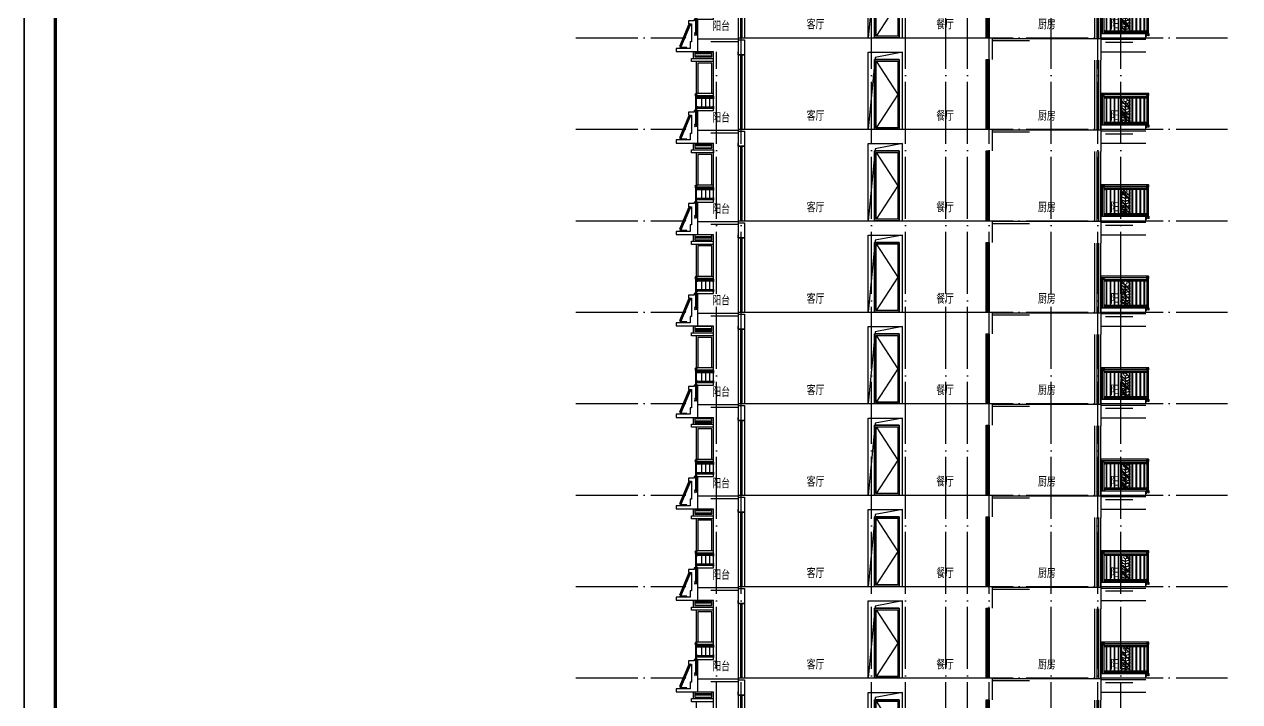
# Model space of a CAD drawing. Extents: x -12446 to 284554, y -295110 to 165007.
# Drawn here: x 225154 to 264362, y -231222 to -209372 of the extents above; entities that cross this region are included whole.
import ezdxf

# ---------------------------------------------------------------- set-up
doc = ezdxf.new("R2010")
doc.units = 0
doc.header["$LTSCALE"] = 1000
for name, pattern in [('AX-14-E$0$CENTER', [2, 1.25, -0.25, 0.25, -0.25]), ('AX-14-E$0$DASH', [0.35, 0.25, -0.1]), ('AX-14-E$0$DOTE', [2.42, 2, -0.2, 0.02, -0.2]), ('AX-14-E$0$HIDDEN', [0.375, 0.25, -0.125])]:
    doc.linetypes.add(name, pattern=pattern)
doc.layers.get('0').update_dxf_attribs({"linetype": 'CONTINUOUS'})
doc.layers.get('Defpoints').update_dxf_attribs({"linetype": 'CONTINUOUS'})
for name, color, linetype in [('A-Anno-Note', 241, 'CONTINUOUS'), ('A-Detl-Thin', 131, 'CONTINUOUS'), ('AX-14-E$0$A-Detl-Fine', 152, 'CONTINUOUS'), ('AX-14-E$0$A-Detl-Patt', 8, 'CONTINUOUS'), ('AX-14-E$0$A-Detl-Thin', 131, 'CONTINUOUS'), ('AX-14-E$0$A-elev-HRAL', 61, 'CONTINUOUS'), ('AX-14-E$0$A-elev-XFINE', 8, 'CONTINUOUS'), ('AX-14-E$0$A-TEXT', 7, 'CONTINUOUS'), ('AX-14-E$0$AX-31-B01$0$A-Grid-Iden', 11, 'CONTINUOUS'), ('AX-14-E$0$Ax-T-D(ZZ)$0$A-Detl-Thin', 131, 'CONTINUOUS'), ('AX-14-E$0$Ax-T-D(ZZ)$0$Ax-Z-Detl-T17$0$A-Wall-paint', 253, 'CONTINUOUS'), ('AX-14-E$0$Ax-T-D00$0$Ax-T-D$0$Ax-T-GC$0$A-Detl-Medm', 40, 'CONTINUOUS'), ('AX-14-E$0$Ax-T-D00$0$Ax-T-D$0$Ax-T-GC$0$Ax-D17-01~02-D01~05$0$A-Detl-Thin', 131, 'CONTINUOUS'), ('AX-14-E$0$Ax-T-D00$0$Ax-T-D$0$埋件', 252, 'CONTINUOUS'), ('AX-14-E$0$Ax-T-D00$0$Ax-T-D$0$栏杆型材', 82, 'CONTINUOUS'), ('AX-14-E$0$AX-T-LMCZ-Z$1$AX-13-E01-E03$0$家具与填充', 251, 'CONTINUOUS'), ('AX-14-E$0$HATCH', 8, 'CONTINUOUS'), ('AX-14-E$0$PUB_HATCH', 8, 'CONTINUOUS'), ('AX-14-E$0$埋件', 252, 'CONTINUOUS'), ('AX-14-E$0$栏杆型材', 82, 'CONTINUOUS'), ('AX-14-E$0$阳台栏杆扶手', 82, 'CONTINUOUS'), ('AX-31-B01$0$A-Grid-Iden', 11, 'CONTINUOUS')]:
    doc.layers.add(name, color=color, linetype=linetype)
doc.layers.add('AX-14-E$0$A-Grid', color=222, linetype='AX-14-E$0$DOTE', plot=False)
doc.layers.add('AX-14-E$0$花形线', color=241, linetype='CONTINUOUS', lineweight=15)
doc.styles.add('AX-14-E$0$SZUL_HZ', font='xcsg.shx', dxfattribs={"width": 0.8, "bigfont": 'HZTXT.shx'})
pattern_1 = [(45, (-121396.7864, -21230.2084), (-3.36759605, 3.36759605), []), (45, (-121394.5413, -21230.2084), (-3.36759605, 3.36759605), [])]

# ---------------------------------------------------------------- blocks, each defined once
blk = doc.blocks.new('*U181')
at = {"color": 4}
blk.add_lwpolyline([(-831, -10), (10, -10), (10, 584), (-831, 584)], close=True, dxfattribs=at)
at = {"color": 4, "const_width": 1}
blk.add_lwpolyline([(-806, 0), (0, 0), (0, 574), (-806, 574)], close=True, dxfattribs=at)
blk = doc.blocks.new('AX-14-E$0$aweyhregwe3yeha')
at = {"layer": 'AX-14-E$0$AX-T-LMCZ-Z$1$AX-13-E01-E03$0$家具与填充'}
h = blk.add_hatch(dxfattribs=at)
h.set_pattern_fill('ANSI32', color=256, scale=24, angle=135)
h.set_pattern_definition([(180, (0, 0), (-1e-14, -114.3), []), (180, (-38.1, 38.1), (-1e-14, -114.3), [])])
h.paths.add_polyline_path([(349622, 149885), (350172, 149885), (350172, 150785), (349622, 150785)])
at = {"layer": 'AX-14-E$0$A-Detl-Fine'}
blk.add_lwpolyline([(349622, 149885), (350172, 149885), (350172, 150785), (349622, 150785)], close=True, dxfattribs=at)
at = {"layer": 'AX-14-E$0$A-Detl-Thin'}
for points in [[(349522, 150935), (350222, 150935), (350222, 150835), (349522, 150835)], [(349572, 149835), (350222, 149835), (350222, 150835), (349572, 150835)], [(349522, 149835), (350222, 149835), (350222, 149735), (349522, 149735)]]:
    blk.add_lwpolyline(points, close=True, dxfattribs=at)
blk = doc.blocks.new('AX-14-E$0$Ax-T-D00$0$Ax-T-D$0$M8X80膨胀螺丝')
at = {"layer": 'AX-14-E$0$Ax-T-D00$0$Ax-T-D$0$埋件'}
for p, q in [((-3, 9), (3, 9)), ((-3, -6), (-3, 0)), ((-2, 3), (-2, 6)), ((2, 3), (2, 6)), ((3, -6), (3, 0))]:
    blk.add_line(p, q, dxfattribs=at)
for points in [[(6, 0), (-6, 0), (-6, 1), (6, 1)], [(2, -68), (2, -48), (3, -48), (3, -68), (4, -68), (4, -62), (4, -6), (-4, -6), (-4, -62), (-4, -68), (-3, -68), (-3, -48), (-2, -48), (-2, -68)]]:
    blk.add_lwpolyline(points, close=True, dxfattribs=at)
blk.add_lwpolyline([(3, 3, 0.152179), (4, 3, 0.414214), (5, 3), (5, 6, 0.414214), (4, 6, 0.152179), (3, 6, 0.414214), (2, 6, 0.414214), (2, 6, 0.106972), (-2, 6, 0.414214), (-2, 6, 0.414214), (-3, 6, 0.163695), (-4, 6, 0.414214), (-5, 6), (-5, 3, 0.414214), (-4, 3, 0.163695), (-3, 3, 0.414214), (-2, 3, 0.414214), (-2, 3, 0.106972), (2, 3, 0.414214), (2, 3, 0.414214)], format="xyb", close=True, dxfattribs=at)
for points in [[(5, 1), (5, 2), (-5, 2), (-5, 1)], [(-3, 7), (-3, 9), (-2, 9), (2, 9), (3, 9), (3, 7)], [(-3, -68), (-3, -71), (3, -71), (3, -68)]]:
    blk.add_lwpolyline(points, dxfattribs=at)
for points in [[(4, 7, -0.133077), (3, 7), (-3, 7, -0.130908), (-4, 7)], [(4, 3, 0.133077), (3, 2), (-3, 2, 0.130908), (-4, 3)]]:
    blk.add_lwpolyline(points, format="xyb", dxfattribs=at)
at = {"layer": 'Defpoints', "color": 1}
blk.add_line((0, -76), (0, 14), dxfattribs=at)
blk = doc.blocks.new('AX-14-E$0$Ax-T-D00$0$Ax-T-D$0$80X80X5钢片')
at = {"layer": 'AX-14-E$0$Ax-T-D00$0$Ax-T-D$0$埋件'}
h = blk.add_hatch(dxfattribs=at)
h.set_pattern_fill('ANSI32', color=256)
h.set_pattern_definition(pattern_1)
h.paths.add_polyline_path([(-40, 0), (40, 0), (40, 5), (-40, 5)])
blk.add_lwpolyline([(-40, 0), (40, 0), (40, 5), (-40, 5)], close=True, dxfattribs=at)
blk = doc.blocks.new('AX-14-E$0$Ax-T-D(ZZ)$0$A$C1EE92429')
at = {"layer": 'AX-14-E$0$Ax-T-D(ZZ)$0$Ax-Z-Detl-T17$0$A-Wall-paint'}
for p, q in [((0, 58, 0), (300, 772, 0)), ((19, 0, 0), (346, 778, 0)), ((336, 756, 0), (300, 772, 0)), ((346, 778, 0), (355, 774, 0)), ((0, 58, 0), (37, 42, 0)), ((230, 0, 0), (230, 10, 0)), ((19, 0, 0), (230, 0, 0))]:
    blk.add_line(p, q, dxfattribs=at)
at = {"layer": 'AX-14-E$0$Ax-T-D(ZZ)$0$Ax-Z-Detl-T17$0$A-Wall-paint', "elevation": 0}
blk.add_lwpolyline([(230, 10), (34, 10), (355, 774)], dxfattribs=at)
blk = doc.blocks.new('AX-14-E$0$32固定座立面')
at = {"layer": 'AX-14-E$0$栏杆型材', "color": 6, "linetype": 'Continuous'}
blk.add_line((-7, -22), (-7, 22), dxfattribs=at)
blk.add_lwpolyline([(-7, -22, 0.41166), (-10, -19), (-36, -19, -0.41166), (-37, -18), (-37, 18, -0.41166), (-36, 19), (-10, 19, 0.41166), (-7, 22), (-7, 39, -0.41166), (-5, 41), (0, 41), (0, -41), (-5, -41, -0.41166), (-7, -39)], format="xyb", close=True, dxfattribs=at)
blk = doc.blocks.new('AX-14-E$0$M8X80膨胀螺丝')
at = {"layer": 'AX-14-E$0$埋件'}
for p, q in [((-3, 9), (3, 9)), ((-3, -6), (-3, 0)), ((-2, 3), (-2, 6)), ((2, 3), (2, 6)), ((3, -6), (3, 0))]:
    blk.add_line(p, q, dxfattribs=at)
for points in [[(6, 0), (-6, 0), (-6, 1), (6, 1)], [(2, -68), (2, -48), (3, -48), (3, -68), (4, -68), (4, -62), (4, -6), (-4, -6), (-4, -62), (-4, -68), (-3, -68), (-3, -48), (-2, -48), (-2, -68)]]:
    blk.add_lwpolyline(points, close=True, dxfattribs=at)
blk.add_lwpolyline([(3, 3, 0.152179), (4, 3, 0.414214), (5, 3), (5, 6, 0.414214), (4, 6, 0.152179), (3, 6, 0.414214), (2, 6, 0.414214), (2, 6, 0.106972), (-2, 6, 0.414214), (-2, 6, 0.414214), (-3, 6, 0.163695), (-4, 6, 0.414214), (-5, 6), (-5, 3, 0.414214), (-4, 3, 0.163695), (-3, 3, 0.414214), (-2, 3, 0.414214), (-2, 3, 0.106972), (2, 3, 0.414214), (2, 3, 0.414214)], format="xyb", close=True, dxfattribs=at)
for points in [[(5, 1), (5, 2), (-5, 2), (-5, 1)], [(-3, 7), (-3, 9), (-2, 9), (2, 9), (3, 9), (3, 7)], [(-3, -68), (-3, -71), (3, -71), (3, -68)]]:
    blk.add_lwpolyline(points, dxfattribs=at)
for points in [[(4, 7, -0.133077), (3, 7), (-3, 7, -0.130908), (-4, 7)], [(4, 3, 0.133077), (3, 2), (-3, 2, 0.130908), (-4, 3)]]:
    blk.add_lwpolyline(points, format="xyb", dxfattribs=at)
at = {"layer": 'Defpoints', "color": 1}
blk.add_line((0, -76), (0, 14), dxfattribs=at)
blk = doc.blocks.new('AX-14-E$0$80X80X5钢片')
at = {"layer": 'AX-14-E$0$埋件'}
h = blk.add_hatch(dxfattribs=at)
h.set_pattern_fill('ANSI32', color=256)
h.set_pattern_definition(pattern_1)
h.paths.add_polyline_path([(-40, 0), (40, 0), (40, 5), (-40, 5)])
blk.add_lwpolyline([(-40, 0), (40, 0), (40, 5), (-40, 5)], close=True, dxfattribs=at)
blk = doc.blocks.new('AX-14-E$0$32固定座平面')
at = {"layer": 'AX-14-E$0$A-elev-HRAL'}
for p, q in [((-19, 22), (-19, -22)), ((19, 22), (-19, 22)), ((19, 19), (-19, 19)), ((-3, 28), (-3, 33)), ((3, 28), (3, 33)), ((19, 22), (19, -22)), ((19, -19), (-19, -19)), ((19, -22), (-19, -22)), ((-3, -28), (-3, -32)), ((3, -28), (3, -32))]:
    blk.add_line(p, q, dxfattribs=at)
blk.add_lwpolyline([(-16, -16), (16, -16), (16, 16), (-16, 16)], close=True, dxfattribs=at)
for centre in [(0, 30), (0, -30)]:
    blk.add_circle(centre, 8.48, dxfattribs=at)
for centre, radius, start, end in [((0, 22), 19.3, 0.1482, 179.8518), ((0, 33), 3.49, 0, 180), ((0, 28), 3.49, 180, 0), ((0, -22), 19.3, 180.1482, 359.8518), ((0, -28), 3.49, 0, 180), ((0, -32), 3.49, 180, 0)]:
    blk.add_arc(centre, radius, start, end, dxfattribs=at)
blk = doc.blocks.new('AX-14-E$0$40固定侧立面图')
at = {"layer": 'AX-14-E$0$A-elev-HRAL', "linetype": 'Continuous'}
for p, q in [((-25, 0), (25, 0)), ((-24, -30), (-25, 0)), ((25, 0), (24, -30)), ((-23, -31), (23, -31)), ((23, -30), (23, -31))]:
    blk.add_line(p, q, dxfattribs=at)
at = {"layer": 'AX-14-E$0$A-elev-HRAL', "linetype": 'AX-14-E$0$HIDDEN'}
for p, q in [((-25, -1), (25, -1)), ((21, -3), (-21, -3)), ((-21, -3), (-21, -31)), ((-8, -1), (-8, -1)), ((-8, -1), (-8, -1)), ((-8, -1), (-8, -1)), ((-8, -1), (-8, -1)), ((-8, -1), (-1, -1)), ((-7, -1), (-7, -1)), ((-7, -1), (-7, -1)), ((-7, -1), (-7, -1)), ((-7, -1), (-7, -1)), ((-6, -1), (-6, -1)), ((-6, -1), (-6, -1)), ((-6, -1), (-6, -1)), ((-6, -1), (-6, -1)), ((-6, -1), (-6, -1)), ((-5, -1), (-5, -1)), ((-5, -1), (-5, -1)), ((-5, -1), (-5, -1)), ((-5, -1), (-5, -1)), ((-5, -1), (-5, -1)), ((-5, -1), (-5, -1)), ((-4, -1), (-4, -1)), ((-4, -1), (-4, -1)), ((-4, -1), (-4, -1)), ((-3, -1), (-3, -1)), ((-3, -1), (-3, -1)), ((-3, -1), (-3, -1)), ((-3, -1), (-3, -1)), ((-3, -1), (-3, -1)), ((-2, -1), (-2, -1)), ((-2, -1), (-2, -1)), ((-2, -1), (-2, -1)), ((-2, -1), (-2, -1)), ((-2, -1), (-2, -1)), ((-2, -1), (-2, -1)), ((-2, -1), (-2, -1)), ((-1, -1), (-1, -1)), ((-1, -1), (-1, -1)), ((-1, -1), (-1, -1)), ((0, -1), (0, -1)), ((0, -1), (8, -1)), ((1, -1), (1, -1)), ((1, -1), (1, -1)), ((2, -1), (2, -1)), ((2, -1), (2, -1)), ((2, -1), (2, -1)), ((2, -1), (2, -1)), ((2, -1), (2, -1)), ((2, -1), (2, -1)), ((3, -1), (3, -1)), ((3, -1), (3, -1)), ((4, -1), (4, -1)), ((4, -1), (4, -1)), ((4, -1), (4, -1)), ((5, -1), (5, -1)), ((5, -1), (5, -1)), ((5, -1), (5, -1)), ((6, -1), (6, -1)), ((6, -1), (6, -1)), ((6, -1), (6, -1)), ((6, -1), (6, -1)), ((6, -1), (6, -1)), ((6, -1), (6, -1)), ((6, -1), (6, -1)), ((7, -1), (7, -1)), ((7, -1), (7, -1)), ((7, -1), (7, -1)), ((8, -1), (8, -1)), ((21, -3), (21, -31))]:
    blk.add_line(p, q, dxfattribs=at)
at = {"layer": 'AX-14-E$0$A-elev-HRAL', "linetype": 'AX-14-E$0$CENTER'}
for p, q in [((-23, -30), (-24, -1)), ((-23, -30), (23, -30)), ((-23, -30), (-23, -31)), ((24, -1), (23, -30))]:
    blk.add_line(p, q, dxfattribs=at)
at = {"layer": 'AX-14-E$0$A-elev-HRAL', "linetype": 'Continuous'}
for centre, start, end in [((-23, -30), 180.6, 270), ((23, -30), 270, 359.4)]:
    blk.add_arc(centre, 1.05, start, end, dxfattribs=at)
at = {"layer": 'AX-14-E$0$A-elev-HRAL', "linetype": 'AX-14-E$0$CENTER'}
for points, knots in [([(-24, -30), (-24, -30), (-24, -30), (-24, -30), (-24, -30), (-24, -30), (-24, -30), (-24, -30), (-24, -30), (-24, -30), (-24, -30), (-24, -30), (-24, -30), (-24, -30), (-24, -30), (-23, -30), (-23, -30)], [0, 0, 0, 0, 0.001283, 0.00493, 0.010959, 0.019358, 0.043195, 0.076271, 0.11824, 0.168675, 0.22714, 0.293061, 0.444542, 0.617382, 0.80517, 1.000083, 1.000083, 1.000083, 1.000083]), ([(23, -30), (23, -30), (24, -30), (24, -30), (24, -30), (24, -30), (24, -30), (24, -30), (24, -30), (24, -30), (24, -30), (24, -30), (24, -30), (24, -30), (24, -30), (24, -30), (24, -30)], [0, 0, 0, 0, 0.194913, 0.3827, 0.555541, 0.707021, 0.772942, 0.831408, 0.881844, 0.923812, 0.956888, 0.980723, 0.989121, 0.995151, 0.998798, 1.000083, 1.000083, 1.000083, 1.000083])]:
    blk.add_open_spline(points, degree=3, knots=knots, dxfattribs=at)
blk = doc.blocks.new('AX-14-E$0$40固定座立图')
at = {"layer": 'AX-14-E$0$A-elev-HRAL', "color": 6, "linetype": 'Continuous'}
blk.add_line((-26, -7), (26, -7), dxfattribs=at)
blk.add_lwpolyline([(48, -5), (48, 0), (-48, 0), (-48, -5, 0.41166), (-46, -7), (-26, -7, -0.41166), (-23, -10), (-23, -46, 0.41166), (-22, -47), (22, -47, 0.41166), (23, -46), (23, -10, -0.41166), (26, -7), (46, -7, 0.41166)], format="xyb", close=True, dxfattribs=at)
blk = doc.blocks.new('AX-14-E$0$螺帽01')
at = {"layer": 'AX-14-E$0$A-elev-XFINE', "linetype": 'Continuous'}
blk.add_lwpolyline([(-12, -3), (12, -3, 0.414214), (13, -3), (13, -1, 0.414214), (12, 0), (-12, 0, 0.414214), (-13, -1), (-13, -3, 0.414214)], format="xyb", close=True, dxfattribs=at)
blk = doc.blocks.new('AX-14-E$0$麦穗铁花七')
at = {"layer": 'AX-14-E$0$花形线'}
for p, q in [((0, 0), (19, 0)), ((0, -856), (0, 0)), ((19, 0), (19, -171)), ((258, 0), (277, 0)), ((258, -171), (258, 0)), ((277, 0), (277, -856)), ((19, -201), (19, -263)), ((19, -293), (19, -355)), ((19, -374), (19, -447)), ((148, -18), (129, -18)), ((129, -36), (129, -18)), ((136, -160), (136, -239)), ((136, -331), (136, -266)), ((136, -423), (136, -358)), ((141, -160), (141, -239)), ((141, -266), (141, -331)), ((141, -358), (141, -423)), ((148, -18), (148, -36)), ((258, -263), (258, -201)), ((258, -355), (258, -293)), ((258, -447), (258, -374)), ((19, -466), (19, -539)), ((19, -558), (19, -631)), ((19, -650), (19, -723)), ((19, -753), (19, -856)), ((136, -515), (136, -450)), ((136, -607), (136, -542)), ((136, -699), (136, -634)), ((136, -791), (136, -726)), ((136, -791), (136, -726)), ((141, -450), (141, -515)), ((141, -542), (141, -607)), ((141, -634), (141, -699)), ((141, -726), (141, -791)), ((258, -539), (258, -466)), ((258, -631), (258, -558)), ((258, -723), (258, -650)), ((258, -856), (258, -753)), ((19, -856), (0, -856)), ((129, -837), (129, -802)), ((148, -837), (129, -837)), ((148, -837), (148, -802)), ((277, -856), (258, -856))]:
    blk.add_line(p, q, dxfattribs=at)
blk.add_circle((138, -95), 55, dxfattribs=at)
for centre, radius, start, end in [((29, -171), 10, 180, 202.5285), ((25, -201), 6.5, 48.9817, 180), ((29, -263), 10, 180, 202.5285), ((25, -293), 6.5, 48.9817, 180), ((29, -355), 10, 180, 202.5285), ((21, -374), 2, 37.8001, 180), ((65, -156), 49, 202.5283, 264.7738), ((65, -248), 49, 202.5283, 264.7738), ((65, -340), 49, 202.5283, 264.7738), ((65, -340), 53.7, 217.8001, 264.9129), ((65, -156), 53.7, 228.9817, 264.9129), ((65, -248), 53.7, 228.9817, 264.9129), ((56, -326), 117, 67.9628, 87.8994), ((56, -418), 117, 67.9628, 87.8994), ((56, -326), 122, 67.8778, 87.8433), ((56, -418), 122, 67.8778, 87.8433), ((56, -510), 122, 67.8778, 87.8433), ((138, -95), 60, 99.1102, 263.3742), ((75, -275), 62.3, 11.9892, 66.0287), ((75, -367), 62.3, 11.9892, 66.0287), ((75, -275), 67, 30.6455, 66.0287), ((75, -367), 67, 30.6455, 66.0287), ((131, -160), 5, 0, 83.3742), ((134, -239), 2, 210.6455, 360), ((134, -331), 2, 210.6455, 360), ((116, -266), 20, 360, 11.9893), ((116, -358), 20, 360, 11.9893), ((146, -160), 5, 96.6259, 180), ((202, -275), 62.3, 113.9713, 168.0108), ((143, -239), 2, 180, 329.3545), ((161, -266), 20, 168.0107, 180), ((202, -367), 62.3, 113.9713, 168.0108), ((143, -331), 2, 180, 329.3545), ((161, -358), 20, 168.0107, 180), ((138, -95), 60, 276.6258, 80.8898), ((202, -275), 67, 113.9713, 149.3545), ((202, -367), 67, 113.9713, 149.3545), ((221, -326), 122, 92.1567, 112.1222), ((221, -418), 122, 92.1567, 112.1222), ((221, -510), 122, 92.1567, 112.1222), ((221, -326), 117, 92.1006, 112.0372), ((221, -418), 117, 92.1006, 112.0372), ((212, -156), 49, 275.2262, 337.4717), ((212, -248), 49, 275.2262, 337.4717), ((212, -340), 49, 275.2262, 337.4717), ((212, -156), 53.7, 275.0871, 311.0183), ((212, -248), 53.7, 275.0871, 311.0183), ((212, -340), 53.7, 275.0871, 322.1999), ((252, -201), 6.5, 360, 131.0183), ((252, -293), 6.5, 360, 131.0183), ((256, -374), 2, 360, 142.1999), ((248, -171), 10, 337.4718, 360), ((248, -263), 10, 337.4718, 360), ((248, -355), 10, 337.4718, 360), ((29, -447), 10, 180, 202.5285), ((21, -466), 2, 37.8001, 180), ((29, -539), 10, 180, 202.5285), ((21, -558), 2, 37.8001, 180), ((29, -631), 10, 180, 202.5285), ((21, -650), 2, 37.8001, 180), ((29, -723), 10, 180, 202.5284), ((25, -753), 6.5, 48.9817, 180), ((65, -432), 49, 202.5283, 264.7738), ((65, -524), 49, 202.5283, 264.7738), ((65, -616), 49, 202.5283, 264.7738), ((65, -616), 49, 202.5283, 264.7738), ((65, -708), 49, 202.5283, 264.7738), ((65, -432), 53.7, 217.8001, 264.9129), ((65, -524), 53.7, 217.7394, 264.9129), ((65, -616), 53.7, 217.8001, 264.9129), ((65, -616), 53.7, 220.6616, 264.9129), ((65, -708), 53.7, 228.9817, 264.9129), ((56, -510), 117, 67.9628, 87.8994), ((56, -602), 117, 67.9628, 87.8994), ((56, -694), 117, 67.9628, 87.8994), ((56, -786), 117, 67.9628, 87.8994), ((56, -878), 117, 67.9628, 87.8994), ((56, -602), 122, 67.8778, 87.8433), ((56, -694), 122, 67.8778, 87.8433), ((56, -786), 122, 67.8778, 87.8433), ((56, -878), 122, 67.8778, 87.8433), ((75, -459), 62.3, 11.9892, 66.0287), ((75, -551), 62.3, 11.9892, 66.0287), ((75, -643), 62.3, 11.9892, 66.0287), ((75, -735), 62.3, 11.9892, 66.0287), ((75, -827), 62.3, 35.6545, 66.0287), ((75, -459), 67, 30.6455, 66.0287), ((75, -551), 67, 30.6455, 66.0287), ((75, -643), 67, 30.6455, 66.0287), ((75, -735), 67, 33.5141, 66.0287), ((75, -735), 67, 30.6455, 66.0287), ((75, -827), 67, 30.6455, 66.0287), ((134, -423), 2, 210.6456, 360), ((134, -515), 2, 210.6455, 360), ((134, -607), 2, 210.6455, 360), ((134, -699), 2, 210.6456, 360), ((116, -450), 20, 360, 11.9892), ((116, -542), 20, 360, 11.9893), ((116, -634), 20, 360, 11.9892), ((116, -726), 20, 0.0001, 11.989), ((202, -459), 62.3, 113.9713, 168.0108), ((143, -423), 2, 180, 329.3545), ((161, -450), 20, 168.0108, 180), ((202, -551), 62.3, 113.9713, 168.0108), ((143, -515), 2, 180, 329.3544), ((161, -542), 20, 168.0108, 180), ((202, -643), 62.3, 113.9713, 168.0108), ((143, -607), 2, 180, 329.3545), ((161, -634), 20, 168.0107, 180), ((202, -735), 62.3, 113.9713, 168.0108), ((143, -699), 2, 180, 329.3545), ((161, -726), 20, 168.0109, 180), ((202, -459), 67, 113.9713, 149.3545), ((202, -551), 67, 113.9713, 149.3545), ((202, -551), 67, 113.9713, 149.3545), ((202, -643), 67, 113.9713, 149.3545), ((202, -735), 67, 113.9713, 149.3545), ((202, -827), 67, 113.9713, 149.3545), ((202, -735), 67, 113.9713, 146.4859), ((202, -827), 62.3, 113.9713, 144.3455), ((221, -602), 122, 92.1567, 112.1222), ((221, -694), 122, 92.1567, 112.1222), ((221, -786), 122, 92.1567, 112.1222), ((221, -878), 122, 92.1567, 112.1222), ((221, -510), 117, 92.1006, 112.0372), ((221, -602), 117, 92.1006, 112.0372), ((221, -694), 117, 92.1006, 112.0372), ((221, -786), 117, 92.1006, 112.0372), ((221, -878), 117, 92.1006, 112.0372), ((212, -432), 49, 275.2262, 337.4717), ((212, -524), 49, 275.2262, 337.4717), ((212, -616), 49, 275.2262, 339.9297), ((212, -616), 49, 275.2262, 337.4717), ((212, -708), 49, 275.2262, 337.4717), ((212, -432), 53.7, 275.0871, 322.1999), ((212, -524), 53.7, 275.0871, 322.1999), ((212, -616), 53.7, 275.0871, 322.1999), ((212, -616), 53.7, 275.0871, 319.3384), ((212, -708), 53.7, 275.0871, 311.0183), ((252, -753), 6.5, 360, 131.0183), ((256, -466), 2, 360, 142.1999), ((256, -558), 2, 0, 142.1999), ((256, -650), 2, 360, 142.1999), ((248, -447), 10, 337.4718, 360), ((248, -539), 10, 337.4718, 360), ((248, -631), 10, 337.4718, 360), ((248, -723), 10, 337.4717, 360), ((109, -802), 20, 360, 35.6546), ((134, -791), 2, 210.6456, 360), ((134, -791), 2, 210.6456, 360), ((143, -791), 2, 180, 329.3545), ((168, -802), 20, 144.3455, 180)]:
    blk.add_arc(centre, radius, start, end, dxfattribs=at)
blk = doc.blocks.new('AX-14-E$0$aeryhrehewhg')
at = {"layer": 'AX-14-E$0$PUB_HATCH'}
h = blk.add_hatch(dxfattribs=at)
h.set_pattern_fill('AR-RROOF', color=256, scale=180, angle=45, style=0)
h.set_pattern_definition([(45, (123266.36, -206915.9), (193.9735, 517.26275), [3429, -457.2, 1143, -228.6]), (45, (123400.52, -206620.1), (-376.632, 53.3427), [685.8, -75.438, 1371.6, -171.45]), (45, (123209.78, -206697.69), (732.2501, 948.85386), [1828.8, -320.04, 914.4, -228.6])])
h.paths.add_polyline_path([(129725, -264612), (129486, -264612), (129486, -265408), (129725, -265408)])
at = {"layer": 'AX-14-E$0$A-elev-HRAL', "ltscale": 10, "elevation": 0}
for points in [[(129008, -264612, -0.414214), (129008, -264613), (129008, -264615, -0.414214), (129008, -264615), (128983, -264615, -0.414214), (128982, -264615), (128982, -264613, -0.414214), (128983, -264612)], [(129137, -264612, -0.414214), (129137, -264613), (129137, -264615, -0.414214), (129137, -264615), (129112, -264615, -0.414214), (129111, -264615), (129111, -264613, -0.414214), (129112, -264612)], [(129266, -264612, -0.414214), (129266, -264613), (129266, -264615, -0.414214), (129266, -264615), (129241, -264615, -0.414214), (129240, -264615), (129240, -264613, -0.414214), (129241, -264612)], [(129395, -264612, -0.414214), (129395, -264613), (129395, -264615, -0.414214), (129395, -264615), (129370, -264615, -0.414214), (129369, -264615), (129369, -264613, -0.414214), (129370, -264612)], [(129817, -264612, 0.414214), (129817, -264613), (129817, -264615, 0.414214), (129817, -264615), (129842, -264615, 0.414214), (129843, -264615), (129843, -264613, 0.414214), (129842, -264612)], [(129946, -264612, 0.414214), (129946, -264613), (129946, -264615, 0.414214), (129946, -264615), (129971, -264615, 0.414214), (129972, -264615), (129972, -264613, 0.414214), (129971, -264612)], [(130075, -264612, 0.414214), (130075, -264613), (130075, -264615, 0.414214), (130075, -264615), (130100, -264615, 0.414214), (130101, -264615), (130101, -264613, 0.414214), (130100, -264612)], [(130204, -264612, 0.414214), (130204, -264613), (130204, -264615, 0.414214), (130204, -264615), (130229, -264615, 0.414214), (130230, -264615), (130230, -264613, 0.414214), (130229, -264612)], [(129008, -265408, 0.414214), (129008, -265408), (129008, -265406, 0.414214), (129008, -265405), (128983, -265405, 0.414214), (128982, -265406), (128982, -265408, 0.414214), (128983, -265408)], [(129137, -265408, 0.414214), (129137, -265408), (129137, -265406, 0.414214), (129137, -265405), (129112, -265405, 0.414214), (129111, -265406), (129111, -265408, 0.414214), (129112, -265408)], [(129266, -265408, 0.414214), (129266, -265408), (129266, -265406, 0.414214), (129266, -265405), (129241, -265405, 0.414214), (129240, -265406), (129240, -265408, 0.414214), (129241, -265408)], [(129395, -265408, 0.414214), (129395, -265408), (129395, -265406, 0.414214), (129395, -265405), (129370, -265405, 0.414214), (129369, -265406), (129369, -265408, 0.414214), (129370, -265408)], [(129817, -265408, -0.414214), (129817, -265408), (129817, -265406, -0.414214), (129817, -265405), (129842, -265405, -0.414214), (129843, -265406), (129843, -265408, -0.414214), (129842, -265408)], [(129946, -265408, -0.414214), (129946, -265408), (129946, -265406, -0.414214), (129946, -265405), (129971, -265405, -0.414214), (129972, -265406), (129972, -265408, -0.414214), (129971, -265408)], [(130075, -265408, -0.414214), (130075, -265408), (130075, -265406, -0.414214), (130075, -265405), (130100, -265405, -0.414214), (130101, -265406), (130101, -265408, -0.414214), (130100, -265408)], [(130204, -265408, -0.414214), (130204, -265408), (130204, -265406, -0.414214), (130204, -265405), (130229, -265405, -0.414214), (130230, -265406), (130230, -265408, -0.414214), (130229, -265408)]]:
    blk.add_lwpolyline(points, format="xyb", close=True, dxfattribs=at)
for points in [[(128986, -265405), (129005, -265405), (129005, -264615), (128986, -264615)], [(129115, -265405), (129134, -265405), (129134, -264615), (129115, -264615)], [(129244, -265405), (129263, -265405), (129263, -264615), (129244, -264615)], [(129373, -265405), (129392, -265405), (129392, -264615), (129373, -264615)], [(129839, -265405), (129820, -265405), (129820, -264615), (129839, -264615)], [(129968, -265405), (129949, -265405), (129949, -264615), (129968, -264615)], [(130097, -265405), (130078, -265405), (130078, -264615), (130097, -264615)], [(130226, -265405), (130207, -265405), (130207, -264615), (130226, -264615)]]:
    blk.add_lwpolyline(points, close=True, dxfattribs=at)
at = {"layer": 'AX-14-E$0$栏杆型材', "elevation": 0}
for points in [[(128947, -264580), (130264, -264580), (130264, -264612), (128947, -264612)], [(130341, -264557), (130301, -264557), (130301, -265495), (130341, -265495)], [(128947, -265408), (130264, -265408), (130264, -265440), (128947, -265440)]]:
    blk.add_lwpolyline(points, close=True, dxfattribs=at)
at = {"layer": 'AX-14-E$0$栏杆型材'}
for centre in [(129502, -264597, 0), (129709, -264597, 0), (129502, -265423, 0), (129709, -265423, 0)]:
    blk.add_circle(centre, 7, dxfattribs=at)
at = {"layer": 'AX-14-E$0$阳台栏杆扶手'}
for p, q in [((128904, -264470, 0), (130400, -264470, 0)), ((130400, -264510, 0), (128904, -264510, 0)), ((130400, -264470, 0), (130400, -264510, 0))]:
    blk.add_line(p, q, dxfattribs=at)
at = {"layer": 'Defpoints', "linetype": 'AX-14-E$0$DASH', "ltscale": 0.3, "elevation": 0}
blk.add_lwpolyline([(129744, -264585), (129467, -264585), (129467, -265435), (129744, -265435)], close=True, dxfattribs=at)
at = {"layer": 'Defpoints', "elevation": 0}
blk.add_lwpolyline([(129725, -264612), (129486, -264612), (129486, -265408), (129725, -265408)], close=True, dxfattribs=at)
at = {"extrusion": (0, 0, -1), "zscale": -1}
for name, p in [('AX-14-E$0$32固定座立面', (-128910, -264596, 0)), ('AX-14-E$0$螺帽01', (-129477, -264612, 0)), ('AX-14-E$0$麦穗铁花七', (-129744, -264582, 0)), ('AX-14-E$0$32固定座立面', (-128910, -265424, 0))]:
    blk.add_blockref(name, p, dxfattribs=at)
for name, p in [('AX-14-E$0$螺帽01', (129735, -264612, 0)), ('AX-14-E$0$32固定座立面', (130301, -264596, 0)), ('AX-14-E$0$40固定座立图', (130321, -264510, 0)), ('AX-14-E$0$32固定座立面', (130301, -265424, 0))]:
    blk.add_blockref(name, p)
at = {"rotation": 180}
blk.add_blockref('AX-14-E$0$螺帽01', (129477, -265408, 0), dxfattribs=at)
at = {"extrusion": (0, 0, -1), "zscale": -1, "rotation": 180}
blk.add_blockref('AX-14-E$0$螺帽01', (-129735, -265408, 0), dxfattribs=at)
blk = doc.blocks.new('AX-14-E$0$POUMIANYANGTAI')
at = {"layer": 'AX-14-E$0$Ax-T-D00$0$Ax-T-D$0$Ax-T-GC$0$Ax-D17-01~02-D01~05$0$A-Detl-Thin'}
h = blk.add_hatch(dxfattribs=at)
h.set_pattern_fill('ANSI32', color=256, style=0)
h.set_pattern_definition([(45, (258715.8925, 144508.032), (-3.36759605, 3.36759605), []), (45, (258718.1376, 144508.032), (-3.36759605, 3.36759605), [])])
h.paths.add_polyline_path([(367390, 165391), (367418, 165391), (367418, 165409), (367390, 165409)], flags=16)
h.paths.add_polyline_path([(367389, 165390), (367419, 165390), (367419, 165410), (367389, 165410)])
at = {"layer": 'AX-14-E$0$HATCH'}
h = blk.add_hatch(dxfattribs=at)
h.set_pattern_fill('ANSI32', color=256, style=0)
h.set_pattern_definition([(45, (30665.514, 255190.815), (-3.367596045, 3.367596045), []), (45, (30667.759, 255190.815), (-3.367596045, 3.367596045), [])])
h.paths.add_polyline_path([(367389, 166264), (367419, 166264), (367419, 166294), (367389, 166294)], flags=16)
h.paths.add_polyline_path([(367388, 166263), (367420, 166263), (367420, 166295), (367388, 166295)])
h = blk.add_hatch(dxfattribs=at)
h.set_pattern_fill('ANSI32', color=256, style=0)
h.set_pattern_definition([(45, (30665.514, 254362.245), (-3.367596045, 3.367596045), []), (45, (30667.759, 254362.245), (-3.367596045, 3.367596045), [])])
h.paths.add_polyline_path([(367389, 165436), (367419, 165436), (367419, 165466), (367389, 165466)], flags=16)
h.paths.add_polyline_path([(367388, 165435), (367420, 165435), (367420, 165467), (367388, 165467)])
at = {"layer": 'AX-14-E$0$花形线'}
h = blk.add_hatch(dxfattribs=at)
h.set_pattern_fill('ANSI32', color=256, scale=5, style=0)
h.set_pattern_definition([(45, (34519.128, 249882.53), (-16.8379802, 16.8379802), []), (45, (34530.353, 249882.53), (-16.8379802, 16.8379802), [])])
h.paths.add_polyline_path([(367414, 165467), (367394, 165467), (367394, 166263), (367414, 166263)])
at = {"layer": 'AX-14-E$0$阳台栏杆扶手'}
h = blk.add_hatch(dxfattribs=at)
h.set_pattern_fill('ANSI32', color=256, style=0)
h.set_pattern_definition([(45, (37992.118, 329898.9855), (-3.367596045, 3.367596045), []), (45, (37994.363, 329898.9855), (-3.367596045, 3.367596045), [])])
edge = h.paths.add_edge_path(flags=16)
edge.add_line((367424, 166403), (367384, 166403))
edge.add_arc((367384, 166385), 18.5, 90, 180)
edge.add_arc((367384, 166385), 18.5, 180, 270)
edge.add_line((367384, 166366), (367424, 166366))
edge.add_arc((367424, 166385), 18.5, 270, 360)
edge.add_arc((367424, 166385), 18.5, 0, 90)
edge = h.paths.add_edge_path()
edge.add_line((367424, 166405), (367384, 166405))
edge.add_arc((367384, 166385), 20, 90, 180)
edge.add_arc((367384, 166385), 20, 180, 270)
edge.add_line((367384, 166365), (367424, 166365))
edge.add_arc((367424, 166385), 20, 270, 360)
edge.add_arc((367424, 166385), 20, 0, 90)
at = {"layer": 'AX-14-E$0$A-Detl-Thin'}
for p, q in [((365894, 166406), (365894, 165230, 0)), ((367344, 165380, 0), (365894, 165380, 0)), ((365894, 165230, 0), (365894, 165105, 0)), ((367344, 165190), (365894, 165190, 0)), ((365894, 165165, 0), (365894, 164680, 0)), ((366044, 165105), (366929, 165105)), ((367344, 165230), (367344, 165380))]:
    blk.add_line(p, q, dxfattribs=at)
at = {"layer": 'AX-14-E$0$Ax-T-D00$0$Ax-T-D$0$Ax-T-GC$0$Ax-D17-01~02-D01~05$0$A-Detl-Thin'}
for points in [[(367424, 165385), (367384, 165385), (367384, 165410), (367424, 165410)], [(367389, 165390), (367419, 165390), (367419, 165410), (367389, 165410)], [(367390, 165391), (367418, 165391), (367418, 165409), (367390, 165409)]]:
    blk.add_lwpolyline(points, close=True, dxfattribs=at)
at = {"layer": 'AX-14-E$0$栏杆型材'}
for points in [[(367424, 166333), (367424, 165435), (367384, 165435), (367384, 166333)], [(367388, 166263), (367420, 166263), (367420, 166295), (367388, 166295)], [(367389, 166264), (367419, 166264), (367419, 166294), (367389, 166294)], [(367388, 165435), (367420, 165435), (367420, 165467), (367388, 165467)], [(367389, 165436), (367419, 165436), (367419, 165466), (367389, 165466)], [(367384, 165385), (367424, 165385), (367424, 165435), (367384, 165435)]]:
    blk.add_lwpolyline(points, close=True, dxfattribs=at)
at = {"layer": 'AX-14-E$0$栏杆型材', "color": 8}
blk.add_lwpolyline([(367424, 166237), (367424, 166347)], dxfattribs=at)
at = {"layer": 'AX-14-E$0$花形线'}
blk.add_lwpolyline([(367414, 165467), (367394, 165467), (367394, 166263), (367414, 166263)], close=True, dxfattribs=at)
at = {"layer": 'AX-14-E$0$阳台栏杆扶手'}
blk.add_lwpolyline([(367424, 166405), (367384, 166405, 0.414214), (367364, 166385), (367364, 166385, 0.414214), (367384, 166365), (367424, 166365, 0.414214), (367444, 166385, 0.414214), (367424, 166405)], format="xyb", dxfattribs=at)
blk.add_lwpolyline([(367424, 166403), (367384, 166403, 0.414214), (367366, 166385, 0.414214), (367384, 166366), (367424, 166366, 0.414214), (367443, 166385, 0.414214)], format="xyb", close=True, dxfattribs=at)
at = {"xscale": -1}
blk.add_blockref('AX-14-E$0$aeryhrehewhg', (496294, 430875, 0), dxfattribs=at)
at = {"layer": 'AX-14-E$0$A-elev-HRAL'}
blk.add_blockref('AX-14-E$0$40固定侧立面图', (367404, 166365), dxfattribs=at)
at = {"layer": 'AX-14-E$0$A-elev-HRAL', "extrusion": (0, 0, -1), "zscale": -1}
for p in [(-367404, 166280), (-367404, 165451)]:
    blk.add_blockref('AX-14-E$0$32固定座平面', p, dxfattribs=at)
at = {"layer": 'AX-14-E$0$栏杆型材'}
for name, p in [('AX-14-E$0$80X80X5钢片', (367404, 165380)), ('AX-14-E$0$M8X80膨胀螺丝', (367374, 165385))]:
    blk.add_blockref(name, p, dxfattribs=at)
at = {"layer": 'AX-14-E$0$栏杆型材', "xscale": -1}
blk.add_blockref('AX-14-E$0$M8X80膨胀螺丝', (367434, 165385), dxfattribs=at)
blk = doc.blocks.new('AX-14-E$0$4F6S4G56SG6456G1321GDF1G')
at = {"layer": 'AX-14-E$0$A-Detl-Patt'}
blk.add_lwpolyline([(345264, 445643), (344383, 445477), (344164, 443158)], dxfattribs=at)
at = {"layer": 'AX-14-E$0$A-Detl-Thin'}
for p, q in [((339964, 446043), (340164, 446043)), ((340164, 446043), (340164, 445558)), ((340164, 445558), (340164, 443158)), ((344164, 443158), (344164, 445643)), ((344164, 445643), (345264, 445643)), ((344164, 443158), (344164, 445643)), ((345164, 445408), (344364, 445408)), ((344364, 445408), (344364, 443158)), ((345164, 443158), (345164, 445408)), ((345264, 443158), (345264, 445643)), ((347964, 443158), (347964, 445408)), ((347964, 445408), (348064, 445408)), ((347994, 445408), (347994, 443158)), ((348034, 445408), (348034, 443158)), ((348064, 445408), (348064, 443158)), ((344414, 445358), (345114, 444283)), ((351464, 445388), (351464, 443138)), ((351534, 445388), (351534, 443138)), ((351594, 445388), (351594, 443138)), ((351664, 443138), (351664, 445388)), ((345114, 444283), (344414, 443208)), ((340164, 443158), (348164, 443158)), ((348164, 443158), (348164, 442458)), ((348164, 443138), (351664, 443138)), ((348164, 443073), (349367, 443073)), ((351664, 443138), (351664, 443118)), ((351664, 443073), (351664, 442438)), ((353114, 442693, 0), (351664, 442693))]:
    blk.add_line(p, q, dxfattribs=at)
for points in [[(344364, 445408), (345164, 445408), (345164, 443158), (344364, 443158)], [(344414, 445358), (345114, 445358), (345114, 443208), (344414, 443208)]]:
    blk.add_lwpolyline(points, close=True, dxfattribs=at)
blk.add_blockref('AX-14-E$0$POUMIANYANGTAI', (-14230, 277909, 0), dxfattribs=at)
at = {"layer": 'AX-14-E$0$A-TEXT', "linetype": 'Continuous', "style": 'AX-14-E$0$SZUL_HZ', "width": 0.7}
for s, p in [('客厅', (342179, 443433)), ('餐厅', (346357, 443433)), ('厨房', (349639, 443433)), ('阳台', (351979, 443433))]:
    blk.add_text(s, height=300, dxfattribs=at).set_placement(p)
blk.add_wipeout([(339164, 445663), (339964, 445663), (339964, 442913), (339964, 442713), (337964, 442713), (337964, 442813), (338414, 442813), (338414, 443023), (338464, 443023), (338464, 443608), (338364, 443608), (338364, 443708), (338544, 443708), (338544, 443758), (338584, 443758), (338584, 444258), (338575, 444279), (338584, 444300), (338604, 444308), (339164, 444308)]).dxf.layer = 'AX-14-E$0$A-Detl-Thin'
at = {"layer": 'AX-14-E$0$Ax-T-D00$0$Ax-T-D$0$Ax-T-GC$0$Ax-D17-01~02-D01~05$0$A-Detl-Thin'}
h = blk.add_hatch(dxfattribs=at)
h.set_pattern_fill('ANSI32', color=256, style=0)
h.set_pattern_definition([(45, (214579.9354, 422437.778), (-3.36759605, 3.36759605), []), (45, (214582.1804, 422437.778), (-3.36759605, 3.36759605), [])])
edge = h.paths.add_edge_path(flags=17)
edge.add_arc((338604, 444279), 27.5, 0, 360)
edge = h.paths.add_edge_path()
edge.add_arc((338604, 444279), 29, 0, 360)
h = blk.add_hatch(dxfattribs=at)
h.set_pattern_fill('ANSI32', color=5, style=0)
h.set_pattern_definition([(45, (214579.9354, 422542.778), (-3.36759605, 3.36759605), []), (45, (214582.1804, 422542.778), (-3.36759605, 3.36759605), [])])
h.paths.add_polyline_path([(338618, 444225), (338591, 444225), (338591, 444252), (338618, 444252)], flags=16)
h.paths.add_polyline_path([(338619, 444223), (338589, 444223), (338589, 444253), (338619, 444253)])
at = {"layer": 'AX-14-E$0$A-Detl-Thin'}
for p, q in [((339964, 445558), (339964, 446043)), ((339164, 443758), (339164, 445663)), ((340164, 445558), (339964, 445558)), ((339964, 445558), (339964, 443158)), ((340044, 445558), (340044, 443158)), ((340084, 445558), (340084, 443158)), ((338664, 442713), (338664, 443758)), ((338664, 443758), (339164, 443758)), ((338664, 443158), (338664, 443308)), ((339964, 443118), (338664, 443118)), ((339964, 443158), (339964, 443033)), ((339964, 443158), (340164, 443158)), ((339964, 443158), (339964, 443118)), ((339964, 443093), (339964, 442608)), ((338664, 442713), (339164, 442713)), ((339964, 443033), (339079, 443033)), ((339964, 442608), (340164, 442608))]:
    blk.add_line(p, q, dxfattribs=at)
at = {"layer": 'AX-14-E$0$A-elev-HRAL', "ltscale": 10}
for points in [[(338799, 444166, -0.414214), (338800, 444166), (338800, 444164, -0.414214), (338799, 444163), (338774, 444163, -0.414214), (338774, 444164), (338774, 444166, -0.414214), (338774, 444166)], [(338928, 444166, -0.414214), (338929, 444166), (338929, 444164, -0.414214), (338928, 444163), (338903, 444163, -0.414214), (338903, 444164), (338903, 444166, -0.414214), (338903, 444166)], [(339057, 444166, -0.414214), (339058, 444166), (339058, 444164, -0.414214), (339057, 444163), (339032, 444163, -0.414214), (339032, 444164), (339032, 444166, -0.414214), (339032, 444166)]]:
    blk.add_lwpolyline(points, format="xyb", close=True, dxfattribs=at)
for points in [[(338777, 443878), (338796, 443878), (338796, 444163), (338777, 444163)], [(338906, 443878), (338925, 443878), (338925, 444163), (338906, 444163)], [(339035, 443878), (339054, 443878), (339054, 444163), (339035, 444163)]]:
    blk.add_lwpolyline(points, close=True, dxfattribs=at)
at = {"layer": 'AX-14-E$0$Ax-T-D00$0$Ax-T-D$0$Ax-T-GC$0$Ax-D17-01~02-D01~05$0$A-Detl-Thin', "color": 5}
for points in [[(338619, 444223), (338589, 444223), (338589, 444253), (338619, 444253)], [(338618, 444225), (338591, 444225), (338591, 444252), (338618, 444252)]]:
    blk.add_lwpolyline(points, close=True, dxfattribs=at)
at = {"layer": 'AX-14-E$0$Ax-T-D00$0$Ax-T-D$0$Ax-T-GC$0$Ax-D17-01~02-D01~05$0$A-Detl-Thin'}
for radius in [29, 27.5]:
    blk.add_circle((338604, 444279), radius, dxfattribs=at)
at = {"layer": 'AX-14-E$0$栏杆型材'}
for points in [[(339127, 444198), (338661, 444198), (338661, 444166), (339127, 444166)], [(339127, 443875), (338661, 443875), (338661, 443843), (339127, 443843)]]:
    blk.add_lwpolyline(points, close=True, dxfattribs=at)
at = {"layer": 'AX-14-E$0$阳台栏杆扶手'}
blk.add_lwpolyline([(338624, 444250), (339164, 444250), (339164, 444308), (338604, 444308)], dxfattribs=at)
at = {"layer": 'AX-14-E$0$A-elev-HRAL', "extrusion": (0, 0, -1), "zscale": -1}
for p in [(-338624, 444182), (-338624, 443859)]:
    blk.add_blockref('AX-14-E$0$32固定座立面', p, dxfattribs=at)
at = {"layer": 'AX-14-E$0$A-elev-HRAL'}
for p in [(339164, 444182), (339164, 443859)]:
    blk.add_blockref('AX-14-E$0$32固定座立面', p, dxfattribs=at)
at = {"layer": 'AX-14-E$0$A-TEXT', "linetype": 'Continuous', "style": 'AX-14-E$0$SZUL_HZ', "width": 0.7}
blk.add_text('阳台', height=300, dxfattribs=at).set_placement((339136, 443375))
blk.add_wipeout([(338464, 443608), (338464, 443023), (338414, 443023), (338414, 442813), (338148, 442813)]).dxf.layer = 'AX-14-E$0$A-Detl-Thin'
at = {"layer": 'AX-14-E$0$Ax-T-D00$0$Ax-T-D$0$Ax-T-GC$0$Ax-D17-01~02-D01~05$0$A-Detl-Thin'}
h = blk.add_hatch(dxfattribs=at)
h.set_pattern_fill('ANSI32', color=256, style=0)
h.set_pattern_definition([(45, (214579.9354, 422436.778), (-3.36759605, 3.36759605), []), (45, (214582.1804, 422436.778), (-3.36759605, 3.36759605), [])])
h.paths.add_polyline_path([(338618, 443320), (338591, 443320), (338591, 443337), (338618, 443337)], flags=16)
h.paths.add_polyline_path([(338619, 443318), (338589, 443318), (338589, 443338), (338619, 443338)])
at = {"layer": 'AX-14-E$0$A-Detl-Thin'}
for p, q in [((338664, 443758), (338544, 443758)), ((337964, 442713), (338464, 442713)), ((338464, 442713), (338664, 442713))]:
    blk.add_line(p, q, dxfattribs=at)
blk.add_lwpolyline([(338544, 443758), (338544, 443708), (338364, 443708), (338364, 443608), (338464, 443608), (338464, 443023), (338414, 443023), (338414, 442813), (337964, 442813), (337964, 442713)], dxfattribs=at)
at = {"layer": 'AX-14-E$0$Ax-T-D00$0$Ax-T-D$0$Ax-T-GC$0$Ax-D17-01~02-D01~05$0$A-Detl-Thin'}
blk.add_lwpolyline([(338584, 444258), (338584, 443338), (338624, 443338), (338624, 444258)], dxfattribs=at)
at = {"layer": 'AX-14-E$0$Ax-T-D00$0$Ax-T-D$0$Ax-T-GC$0$Ax-D17-01~02-D01~05$0$A-Detl-Thin', "color": 5}
blk.add_lwpolyline([(338594, 443338), (338614, 443338), (338614, 444223), (338594, 444223)], close=True, dxfattribs=at)
at = {"layer": 'AX-14-E$0$Ax-T-D00$0$Ax-T-D$0$Ax-T-GC$0$Ax-D17-01~02-D01~05$0$A-Detl-Thin'}
for points in [[(338584, 443313), (338624, 443313), (338624, 443338), (338584, 443338)], [(338619, 443318), (338589, 443318), (338589, 443338), (338619, 443338)], [(338618, 443320), (338591, 443320), (338591, 443337), (338618, 443337)]]:
    blk.add_lwpolyline(points, close=True, dxfattribs=at)
at = {"layer": 'AX-14-E$0$Ax-T-D(ZZ)$0$A-Detl-Thin'}
blk.add_blockref('AX-14-E$0$Ax-T-D(ZZ)$0$A$C1EE92429', (338080, 442833, 0), dxfattribs=at)
at = {"layer": 'AX-14-E$0$Ax-T-D00$0$Ax-T-D$0$Ax-T-GC$0$A-Detl-Medm', "linetype": 'Continuous'}
blk.add_blockref('AX-14-E$0$Ax-T-D00$0$Ax-T-D$0$M8X80膨胀螺丝', (338574, 443313), dxfattribs=at)
at = {"layer": 'AX-14-E$0$Ax-T-D00$0$Ax-T-D$0$Ax-T-GC$0$A-Detl-Medm', "linetype": 'Continuous', "xscale": -1}
blk.add_blockref('AX-14-E$0$Ax-T-D00$0$Ax-T-D$0$M8X80膨胀螺丝', (338634, 443313), dxfattribs=at)
at = {"layer": 'AX-14-E$0$Ax-T-D00$0$Ax-T-D$0$栏杆型材'}
blk.add_blockref('AX-14-E$0$Ax-T-D00$0$Ax-T-D$0$80X80X5钢片', (338604, 443308), dxfattribs=at)
blk = doc.blocks.new('*U401')
at = {"color": 4}
blk.add_lwpolyline([(-831, -10), (10, -10), (10, 584), (-831, 584)], close=True, dxfattribs=at)
at = {"color": 4, "const_width": 1}
blk.add_lwpolyline([(-806, 0), (0, 0), (0, 574), (-806, 574)], close=True, dxfattribs=at)
blk = doc.blocks.new('AX-14-E')
at = {"layer": 'AX-14-E$0$A-Detl-Fine'}
for points in [[(247332, -210622), (246882, -210622), (246882, -212272), (247332, -212272)], [(247332, -213572), (246882, -213572), (246882, -215222), (247332, -215222)], [(247332, -216522), (246882, -216522), (246882, -218172), (247332, -218172)], [(247332, -219472), (246882, -219472), (246882, -221122), (247332, -221122)], [(247332, -222422), (246882, -222422), (246882, -224072), (247332, -224072)], [(247332, -225372), (246882, -225372), (246882, -227022), (247332, -227022)], [(247332, -228322), (246882, -228322), (246882, -229972), (247332, -229972)]]:
    blk.add_lwpolyline(points, close=True, dxfattribs=at)
at = {"layer": 'AX-14-E$0$A-Detl-Thin'}
for points in [[(247382, -210572), (246832, -210572), (246832, -212322), (247382, -212322)], [(247382, -213522), (246832, -213522), (246832, -215272), (247382, -215272)], [(247382, -216472), (246832, -216472), (246832, -218222), (247382, -218222)], [(247382, -219422), (246832, -219422), (246832, -221172), (247382, -221172)], [(247382, -222372), (246832, -222372), (246832, -224122), (247382, -224122)], [(247382, -225322), (246832, -225322), (246832, -227072), (247382, -227072)], [(247382, -228272), (246832, -228272), (246832, -230022), (247382, -230022)], [(247382, -231222), (246832, -231222), (246832, -232972), (247382, -232972)]]:
    blk.add_lwpolyline(points, close=True, dxfattribs=at)
at = {"layer": 'AX-14-E$0$A-Grid'}
for p, q in [((242950, -209807), (263970, -209807)), ((242950, -212757), (263970, -212757)), ((242950, -215707), (263970, -215707)), ((242950, -218657), (263970, -218657)), ((242950, -221607), (263970, -221607)), ((242950, -224557), (263970, -224557)), ((242950, -227507), (263970, -227507)), ((242950, -230457), (263970, -230457))]:
    blk.add_line(p, q, dxfattribs=at)
at = {"layer": 'AX-14-E$0$A-Detl-Thin'}
for p in [(-102840, -360307), (-102840, -366207), (-102840, -369157), (-102840, -372107), (-102840, -375057), (-102840, -378007), (-102840, -380957)]:
    blk.add_blockref('AX-14-E$0$aweyhregwe3yeha', p, dxfattribs=at)
blk.add_blockref('AX-14-E$0$4F6S4G56SG6456G1321GDF1G', (-91782, -676565), dxfattribs=at)
blk.add_blockref('AX-14-E$0$4F6S4G56SG6456G1321GDF1G', (-91782, -673615), dxfattribs=at)
blk.add_blockref('AX-14-E$0$4F6S4G56SG6456G1321GDF1G', (-91782, -670665), dxfattribs=at)
blk.add_blockref('AX-14-E$0$4F6S4G56SG6456G1321GDF1G', (-91782, -667715), dxfattribs=at)
blk.add_blockref('AX-14-E$0$4F6S4G56SG6456G1321GDF1G', (-91782, -664765), dxfattribs=at)
blk.add_blockref('AX-14-E$0$4F6S4G56SG6456G1321GDF1G', (-91782, -661815), dxfattribs=at)
blk.add_blockref('AX-14-E$0$4F6S4G56SG6456G1321GDF1G', (-91782, -658865), dxfattribs=at)
blk.add_blockref('AX-14-E$0$aweyhregwe3yeha', (-102840, -363257), dxfattribs=at)
blk.add_blockref('AX-14-E$0$4F6S4G56SG6456G1321GDF1G', (-91782, -655915), dxfattribs=at)
blk.add_lwpolyline([(225154, -190010), (284554, -190010), (284554, -274110), (225154, -274110)], close=True, dxfattribs=at)
at = {"layer": 'AX-14-E$0$A-Grid'}
for p, q in [((247482, -261627), (247482, -196459)), ((248282, -261627), (248282, -196459)), ((252482, -261627), (252482, -196459)), ((253582, -261627), (253582, -196459)), ((254882, -261627), (254882, -196459)), ((255582, -261627), (255582, -196459)), ((256282, -261627), (256282, -196459)), ((258282, -261627), (258282, -196459)), ((259782, -261627), (259782, -196459)), ((260532, -261627), (260532, -196459))]:
    blk.add_line(p, q, dxfattribs=at)
at = {"layer": 'AX-14-E$0$AX-31-B01$0$A-Grid-Iden', "linetype": 'ByBlock', "xscale": 100, "yscale": 100, "zscale": 100, "rotation": 270}
blk.add_blockref('*U401', (226154, -273110), dxfattribs=at)
at = {"layer": 'AX-14-E$0$A-Detl-Thin'}
blk.add_blockref('AX-14-E$0$4F6S4G56SG6456G1321GDF1G', (-91782, -652965), dxfattribs=at)

msp = doc.modelspace()

# ---------------------------------------------------------------- linework, layer by layer
at = {"layer": 'A-Detl-Thin'}
msp.add_lwpolyline([(225154, -190010), (284554, -190010), (284554, -274110), (225154, -274110)], close=True, dxfattribs=at)

# ---------------------------------------------------------------- block references
at = {"layer": 'AX-31-B01$0$A-Grid-Iden', "linetype": 'ByBlock', "xscale": 100, "yscale": 100, "zscale": 100, "rotation": 270}
msp.add_blockref('*U181', (226154, -273110), dxfattribs=at)

# ---------------------------------------------------------------- next in the draw order: block references
at = {"layer": 'A-Anno-Note'}
msp.add_blockref('AX-14-E', (0, 0), dxfattribs=at)

doc.saveas('drawing.dxf')
